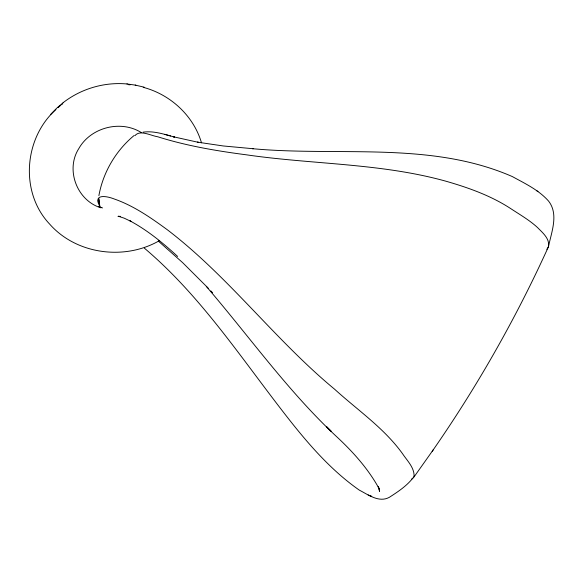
<?xml version="1.0" encoding="UTF-8"?>
<svg xmlns="http://www.w3.org/2000/svg" width="583" height="583" viewBox="0 0 583 583"><rect width="100%" height="100%" fill="white"/><g stroke="black" fill="none" stroke-linecap="round" stroke-linejoin="round"><path stroke-width="0.87" d="M432.207 451.308L433.344 449.668C477.623 385.793 516.123 317.939 548.253 247.177C550.498 239.088 542.43 232.595 537.49 227.508C529.655 220.308 520.415 214.945 511.553 209.151C491.52 195.873 468.601 187.711 445.645 181.131C380.888 163.131 312.816 164.479 246.66 154.852C216.657 150.953 186.647 145.888 157.738 136.772C150.931 135.759 139.964 129.368 134.892 135.701M98.891 195.655C103.082 172.32 115.791 150.706 134.032 135.569M548.632 245.96C551.627 231.604 558.747 214.172 548.603 201.128C538.823 190.014 525.145 183.594 512.384 176.598C430.706 140.882 338.993 156.725 252.643 148.701L253.204 148.731L223.238 145.961L197.44 142.15L198.628 142.39L173.282 136.75L174.572 137.092C164.304 134.309 153.846 130.636 143.054 132.159M548.253 247.177L546.825 249.305M144.314 248.11C203.569 298.146 245.283 364.535 293.205 424.664C312.605 448.874 333.767 472.281 359.317 490.128C368.274 494.712 378.863 502.903 389.218 497.386C398.138 491.68 407.969 485.18 414.076 476.398C414.455 467.559 407.072 460.592 402.554 453.734C384.117 428.09 357.707 410.25 334.613 389.218C275.096 340.027 228.849 276.765 167.365 229.797C150.851 217.721 133.667 205.741 114.195 198.963C106.004 195.728 92.282 193.702 100.167 206.929M413.485 477.703L433.344 449.668M50.75 114.304L56.653 108.227M55.946 109.538C23.881 138.178 19.684 192.412 49.628 224.076C76.424 254.523 124.653 260.696 159.378 240.67M57.943 107.76L60.61 105.392M63.132 102.71L63.518 102.382C81.54 88.536 104.802 81.802 127.429 84.01M57.127 107.811L63.518 102.382M61.317 104.845L62.731 103.759M412.873 478.373L411.562 479.131M120.477 216.351L117.999 216.439L119.734 216.431L118.342 216.235M128.34 84.666L130.126 84.834M135.212 85.103L144.088 87.144M126.905 83.945L135.854 85.184M118.393 216.286L124.237 218.188L131.16 221.482L130.024 220.884C147.557 230.314 163.065 243.031 177.655 256.469M164.639 134.352L170.571 135.985M143.214 87.319C170.331 94.431 193.571 115.711 201.485 142.806M98.461 206.528L102.557 207.934M100.968 207.825C76.985 200.639 65.245 169.704 78.822 148.563C90.751 127.356 120.798 119.61 141.407 132.632M369.943 495.718L371.772 496.454L368.157 494.974M536.622 190.597L537.941 191.596M158.27 241.041L182.61 262.612L208.503 288.454M210.849 290.917L212.606 292.783M206.316 286.435C249.196 336.355 287.39 390.442 335.546 435.661C352.46 451.257 368.186 468.586 379.241 488.897L378.185 486.652L379.599 491.396L379.023 488.117M99.423 203.299L98.17 200.829M99.788 205.945L98.731 198.439L99.606 205.07M326.48 426.596L331.006 431.121L326.48 426.596"/></g></svg>
